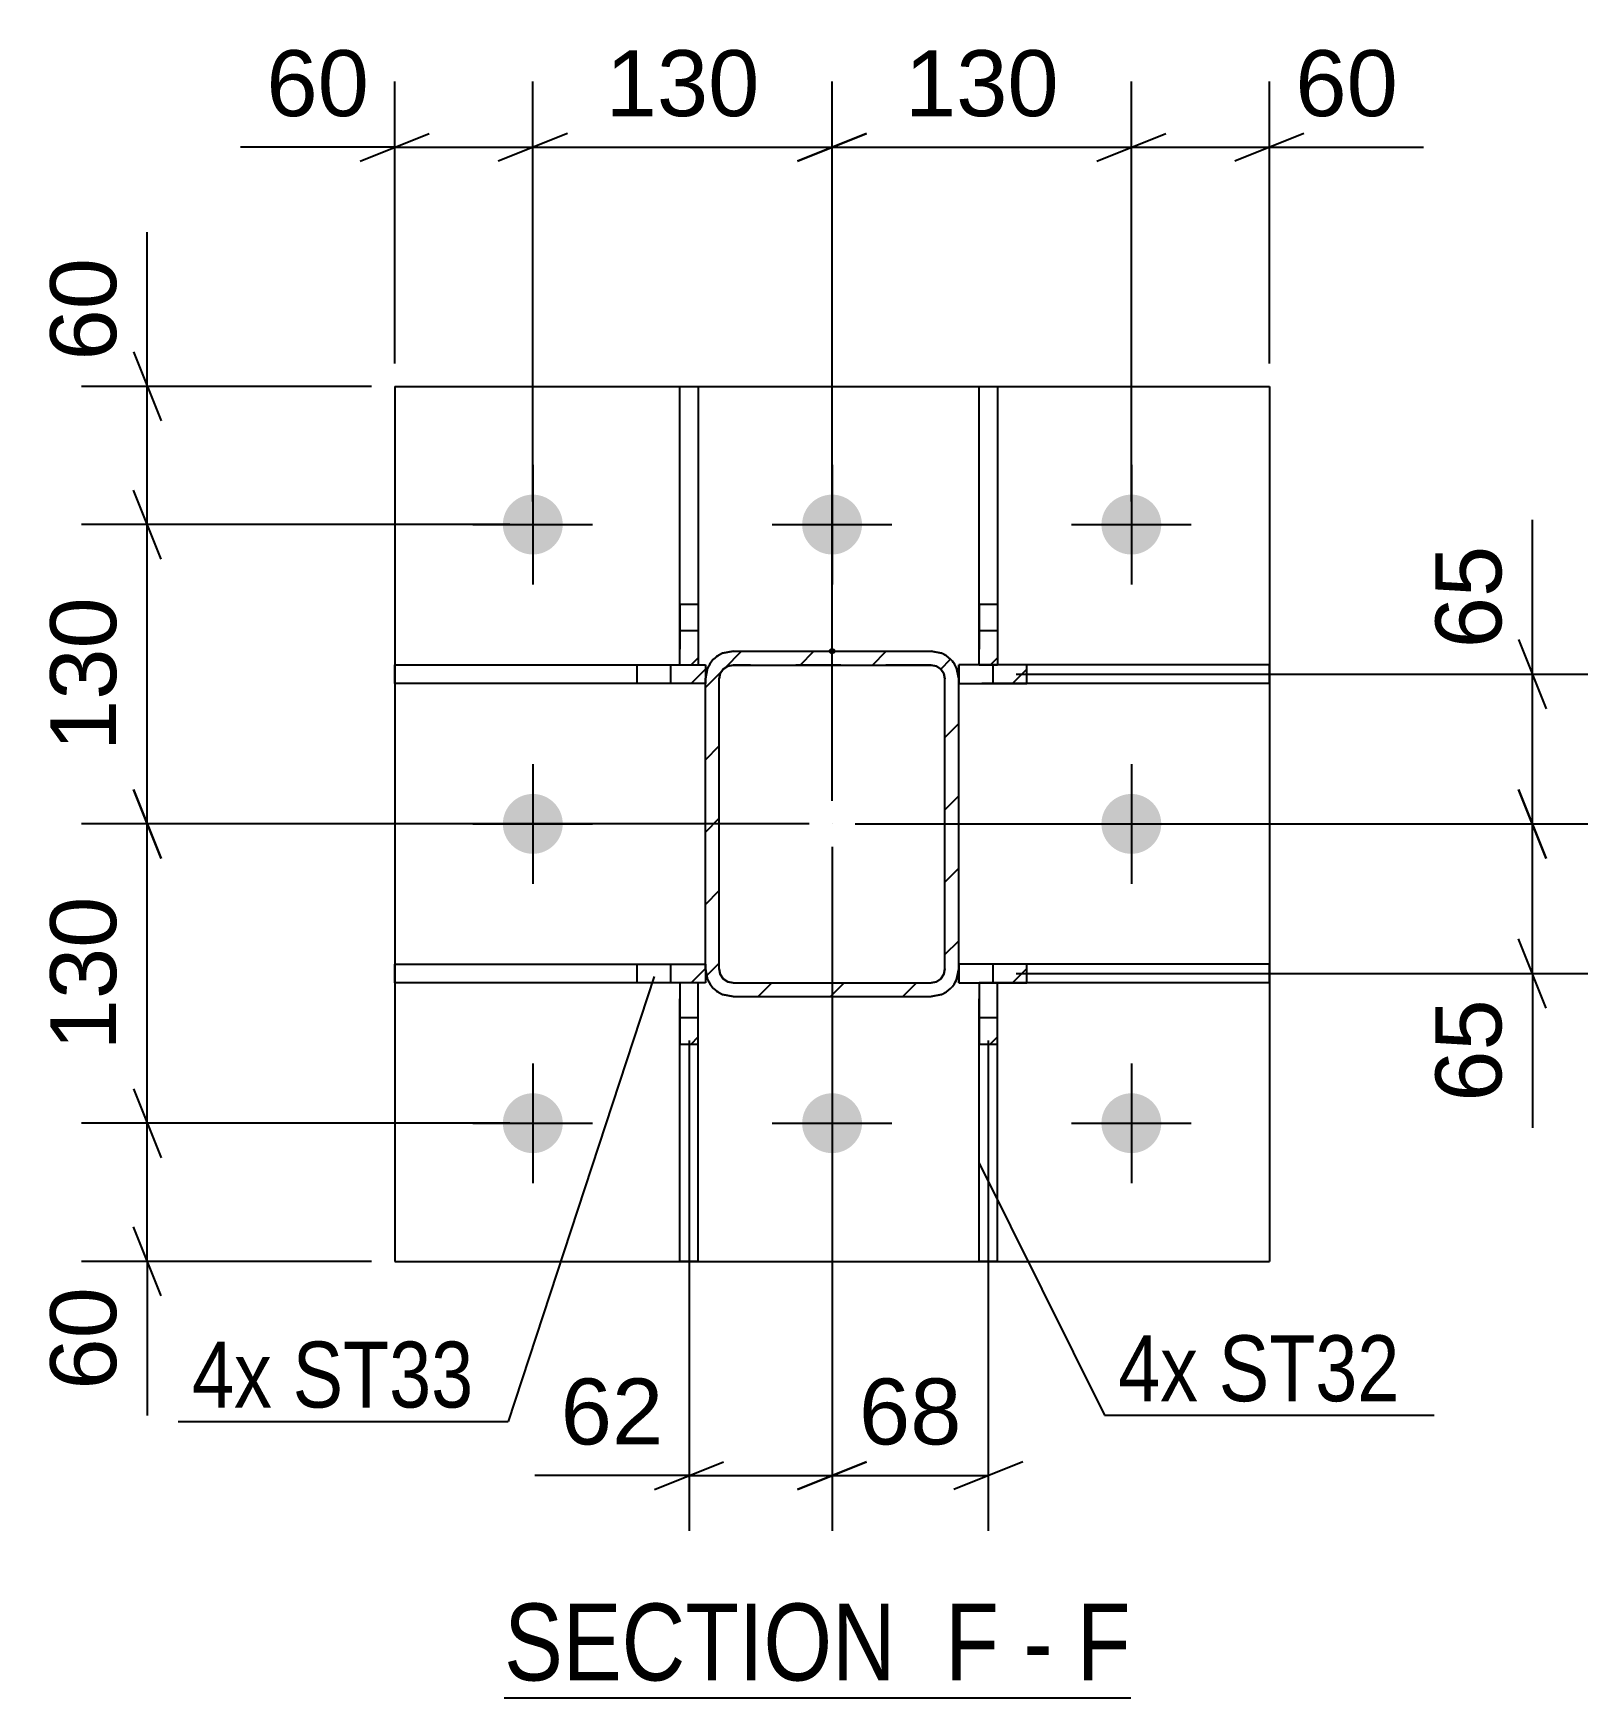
# Model space of a CAD drawing. Header units: millimetres. Extents: x 0 to 1189, y 0 to 841.
# Drawn here: x 1025.8 to 1093.3, y 382.8 to 455.1 of the extents above; entities that cross this region are included whole.
import ezdxf

# ---------------------------------------------------------------- set-up
doc = ezdxf.new("R2010")
doc.units = ezdxf.units.MM
doc.linetypes.add('DXK_LINE_DOT2', pattern=[3.9198, 1.9599, -1.9599])
doc.linetypes.add('DXK_LINE_DOT3', pattern=[5.9187, 2.979, -0.9799, 0.9799, -0.9799])
doc.styles.add('Arial', font='ARIAL.TTF', dxfattribs={"height": 0.2})
doc.styles.add('Arial Narrow', font='ARIALN.TTF', dxfattribs={"height": 0.2})

# ---------------------------------------------------------------- blocks, each defined once
blk = doc.blocks.new('Unknown-203773696-15 - 26441')
at = {"color": 6, "linetype": 'Continuous'}
blk.add_line((1046.266, 382.823), (1073.482, 382.823), dxfattribs=at)
at = {"color": 0, "linetype": 'Continuous'}
for points in [[(1064.374, 383.573), (1064.374, 387.073), (1046.266, 387.073), (1046.266, 383.573)], [(1067.766, 383.573), (1067.766, 387.073), (1065.424, 387.073), (1065.424, 383.573)], [(1070.091, 383.573), (1070.091, 387.073), (1068.816, 387.073), (1068.816, 383.573)], [(1073.482, 383.573), (1073.482, 387.073), (1071.141, 387.073), (1071.141, 383.573)]]:
    blk.add_wipeout(points, dxfattribs=at)
at = {"color": 7, "linetype": 'Continuous', "style": 'Arial Narrow'}
for s, height, p in [('SECTION ', 3.3405, (1046.266, 383.573)), ('F', 3.34, (1065.424, 383.573)), ('F', 3.34, (1071.141, 383.573)), ('-', 3.34, (1068.816, 383.573))]:
    blk.add_text(s, height=height, dxfattribs=at).set_placement(p)
blk = doc.blocks.new('Part-203773696-26558 - 26441')
at = {"linetype": 'Continuous'}
h = blk.add_hatch(dxfattribs=at)
h.set_pattern_fill('', scale=0.7, style=0, pattern_type=0)
h.set_pattern_definition([(45, (1052.05, 414.6782), (-1.5715, 1.5715), [])])
h.paths.add_polyline_path([(1055.011, 414.678), (1052.05, 414.678), (1052.05, 413.878), (1055.011, 413.878)])
at = {"color": 2, "linetype": 'Continuous'}
for p, q in [((1041.512, 413.878), (1041.511, 414.678)), ((1041.511, 414.678), (1052.05, 414.678)), ((1052.05, 414.678), (1055.011, 414.678)), ((1052.05, 413.878), (1052.05, 414.678)), ((1055.011, 414.678), (1055.011, 413.878)), ((1052.05, 413.878), (1041.512, 413.878)), ((1055.011, 413.878), (1052.05, 413.878))]:
    blk.add_line(p, q, dxfattribs=at)
at = {"color": 7, "linetype": 'DXK_LINE_DOT2'}
for p, q in [((1052.05, 414.678), (1055.011, 414.678)), ((1053.511, 413.878), (1053.511, 414.678)), ((1055.011, 414.678), (1055.011, 413.878)), ((1055.011, 413.878), (1052.05, 413.878))]:
    blk.add_line(p, q, dxfattribs=at)
blk = doc.blocks.new('Part-203773696-26495 - 26441')
at = {"linetype": 'Continuous'}
h = blk.add_hatch(dxfattribs=at)
h.set_pattern_fill('', scale=0.7, style=0, pattern_type=0)
h.set_pattern_definition([(45, (1065.6597, 427.924), (-1.57154, 1.57154), [])])
h.paths.add_polyline_path([(1065.92, 427.535), (1065.66, 427.924), (1065.27, 428.184), (1064.811, 428.275), (1056.211, 428.275), (1055.752, 428.184), (1055.363, 427.924), (1055.103, 427.535), (1055.011, 427.075), (1055.011, 414.475), (1055.103, 414.016), (1055.363, 413.627), (1055.752, 413.367), (1056.211, 413.275), (1064.811, 413.275), (1065.27, 413.367), (1065.66, 413.627), (1065.92, 414.016), (1066.011, 414.475), (1066.011, 427.075)])
h.paths.add_polyline_path([(1065.411, 414.475), (1065.365, 414.246), (1065.235, 414.051), (1065.041, 413.921), (1064.811, 413.875), (1056.211, 413.875), (1055.982, 413.921), (1055.787, 414.051), (1055.657, 414.246), (1055.611, 414.475), (1055.611, 427.075), (1055.657, 427.305), (1055.787, 427.5), (1055.982, 427.63), (1056.211, 427.675), (1064.811, 427.675), (1065.041, 427.63), (1065.235, 427.5), (1065.365, 427.305), (1065.411, 427.075)])
blk.add_hatch(color=246, dxfattribs=at).paths.add_polyline_path([(1060.511, 428.175, -1), (1060.511, 428.375, -1)])
at = {"color": 7, "linetype": 'DXK_LINE_DOT2'}
for p, q in [((1055.752, 428.184), (1056.211, 428.275)), ((1056.211, 428.275), (1064.811, 428.275)), ((1064.811, 428.275), (1065.27, 428.184)), ((1055.011, 427.075), (1055.103, 427.535)), ((1055.657, 427.305), (1055.611, 427.075)), ((1055.787, 427.5), (1055.657, 427.305)), ((1055.982, 427.63), (1055.787, 427.5)), ((1056.211, 427.675), (1055.982, 427.63)), ((1064.811, 427.675), (1056.211, 427.675)), ((1065.041, 427.63), (1064.811, 427.675)), ((1065.235, 427.5), (1065.041, 427.63)), ((1065.365, 427.305), (1065.235, 427.5)), ((1065.411, 427.075), (1065.365, 427.305)), ((1065.92, 427.535), (1066.011, 427.075)), ((1055.011, 414.475), (1055.011, 427.075)), ((1055.611, 414.475), (1055.611, 427.075)), ((1065.411, 414.475), (1065.411, 427.075)), ((1066.011, 414.475), (1066.011, 427.075)), ((1055.103, 414.016), (1055.011, 414.475)), ((1055.611, 414.475), (1055.657, 414.246)), ((1055.657, 414.246), (1055.787, 414.051)), ((1065.235, 414.051), (1065.365, 414.246)), ((1065.365, 414.246), (1065.411, 414.475)), ((1066.011, 414.475), (1065.92, 414.016)), ((1055.787, 414.051), (1055.982, 413.921)), ((1055.982, 413.921), (1056.211, 413.875)), ((1056.211, 413.875), (1064.811, 413.875)), ((1064.811, 413.875), (1065.041, 413.921)), ((1065.041, 413.921), (1065.235, 414.051)), ((1056.211, 413.275), (1055.752, 413.367)), ((1056.211, 413.275), (1064.811, 413.275)), ((1065.27, 413.367), (1064.811, 413.275))]:
    blk.add_line(p, q, dxfattribs=at)
at = {"color": 2, "linetype": 'Continuous'}
for p, q in [((1056.211, 428.275), (1055.752, 428.184)), ((1056.211, 428.275), (1064.811, 428.275)), ((1065.27, 428.184), (1064.811, 428.275)), ((1055.103, 427.535), (1055.011, 427.075)), ((1055.611, 427.075), (1055.657, 427.305)), ((1055.657, 427.305), (1055.787, 427.5)), ((1055.787, 427.5), (1055.982, 427.63)), ((1055.982, 427.63), (1056.211, 427.675)), ((1056.211, 427.675), (1064.811, 427.675)), ((1064.811, 427.675), (1065.041, 427.63)), ((1065.041, 427.63), (1065.235, 427.5)), ((1065.235, 427.5), (1065.365, 427.305)), ((1065.365, 427.305), (1065.411, 427.075)), ((1066.011, 427.075), (1065.92, 427.535)), ((1055.011, 414.475), (1055.011, 427.075)), ((1055.611, 414.475), (1055.611, 427.075)), ((1065.411, 414.475), (1065.411, 427.075)), ((1066.011, 414.475), (1066.011, 427.075)), ((1055.011, 414.475), (1055.103, 414.016)), ((1055.657, 414.246), (1055.611, 414.475)), ((1055.787, 414.051), (1055.657, 414.246)), ((1065.365, 414.246), (1065.235, 414.051)), ((1065.411, 414.475), (1065.365, 414.246)), ((1065.92, 414.016), (1066.011, 414.475)), ((1055.982, 413.921), (1055.787, 414.051)), ((1056.211, 413.875), (1055.982, 413.921)), ((1056.211, 413.875), (1064.811, 413.875)), ((1065.041, 413.921), (1064.811, 413.875)), ((1065.235, 414.051), (1065.041, 413.921)), ((1055.752, 413.367), (1056.211, 413.275)), ((1056.211, 413.275), (1064.811, 413.275)), ((1064.811, 413.275), (1065.27, 413.367))]:
    blk.add_line(p, q, dxfattribs=at)
at = {"color": 246, "linetype": 'DXK_LINE_DOT2'}
blk.add_line((1060.511, 428.275), (1060.511, 428.275), dxfattribs=at)
at = {"color": 7, "linetype": 'DXK_LINE_DOT3'}
blk.add_line((1060.511, 420.775), (1060.511, 420.775), dxfattribs=at)
at = {"color": 246, "linetype": 'Continuous'}
blk.add_circle((1060.511, 428.275), 0.1, dxfattribs=at)
at = {"color": 7, "linetype": 'DXK_LINE_DOT2'}
for centre, start, end in [((1056.211, 427.075), 112.49999, 157.49999), ((1064.811, 427.075), 22.49999, 67.49999), ((1056.211, 414.475), 202.49999, 247.49999), ((1064.811, 414.475), 292.49999, 337.49999)]:
    blk.add_arc(centre, 1.2, start, end, dxfattribs=at)
at = {"color": 2, "linetype": 'Continuous'}
for centre, start, end in [((1056.211, 427.075), 112.49999, 157.49999), ((1064.811, 427.075), 22.49999, 67.49999), ((1056.211, 414.475), 202.49999, 247.49999), ((1064.811, 414.475), 292.49999, 337.49999)]:
    blk.add_arc(centre, 1.2, start, end, dxfattribs=at)
blk = doc.blocks.new('Part-203773696-26559 - 26441')
at = {"linetype": 'Continuous'}
h = blk.add_hatch(dxfattribs=at)
h.set_pattern_fill('', scale=0.7, style=0, pattern_type=0)
h.set_pattern_definition([(45, (1052.05, 427.6782), (-1.5715, 1.5715), [])])
h.paths.add_polyline_path([(1055.011, 427.678), (1052.05, 427.678), (1052.05, 426.878), (1055.011, 426.878)])
at = {"color": 2, "linetype": 'Continuous'}
for p, q in [((1041.512, 426.878), (1041.511, 427.678)), ((1041.511, 427.678), (1052.05, 427.678)), ((1052.05, 427.678), (1055.011, 427.678)), ((1052.05, 426.878), (1052.05, 427.678)), ((1055.011, 427.678), (1055.011, 426.878)), ((1052.05, 426.878), (1041.512, 426.878)), ((1055.011, 426.878), (1052.05, 426.878))]:
    blk.add_line(p, q, dxfattribs=at)
at = {"color": 7, "linetype": 'DXK_LINE_DOT2'}
for p, q in [((1052.05, 427.678), (1055.011, 427.678)), ((1053.511, 426.878), (1053.511, 427.678)), ((1055.011, 427.678), (1055.011, 426.878)), ((1055.011, 426.878), (1052.05, 426.878))]:
    blk.add_line(p, q, dxfattribs=at)
blk = doc.blocks.new('Part-203773696-26560 - 26441')
at = {"linetype": 'Continuous'}
h = blk.add_hatch(dxfattribs=at)
h.set_pattern_fill('', scale=0.7, style=0, pattern_type=0)
h.set_pattern_definition([(45, (1066.0119, 414.678), (-1.5715, 1.5715), [])])
h.paths.add_polyline_path([(1068.973, 414.678), (1066.012, 414.678), (1066.012, 413.878), (1068.973, 413.878)])
at = {"color": 7, "linetype": 'DXK_LINE_DOT2'}
for p, q in [((1066.012, 413.878), (1066.012, 414.678)), ((1068.973, 414.678), (1066.012, 414.678)), ((1067.512, 413.878), (1067.512, 414.678)), ((1068.973, 413.878), (1066.012, 413.878))]:
    blk.add_line(p, q, dxfattribs=at)
at = {"color": 2, "linetype": 'Continuous'}
for p, q in [((1068.973, 414.678), (1066.012, 414.678)), ((1066.012, 414.678), (1066.012, 413.878)), ((1079.511, 414.678), (1068.973, 414.678)), ((1068.973, 413.878), (1068.973, 414.678)), ((1079.511, 413.878), (1079.511, 414.678)), ((1066.012, 413.878), (1068.973, 413.878)), ((1079.511, 413.878), (1068.973, 413.878))]:
    blk.add_line(p, q, dxfattribs=at)
blk = doc.blocks.new('Part-203773696-26496 - 26441')
at = {"color": 2, "linetype": 'Continuous'}
for p, q in [((1041.511, 439.775), (1079.511, 439.775)), ((1041.511, 439.775), (1041.511, 401.775)), ((1079.511, 439.775), (1079.511, 401.775)), ((1041.511, 401.775), (1079.511, 401.775))]:
    blk.add_line(p, q, dxfattribs=at)
blk = doc.blocks.new('Part-203773696-26554 - 26441')
at = {"linetype": 'Continuous'}
h = blk.add_hatch(dxfattribs=at)
h.set_pattern_fill('', scale=0.7, style=0, pattern_type=0)
h.set_pattern_definition([(45, (1053.8955, 413.8677), (-1.5715, 1.5715), [])])
h.paths.add_polyline_path([(1054.696, 413.868), (1053.896, 413.868), (1053.896, 411.215), (1054.696, 411.215)])
at = {"color": 7, "linetype": 'DXK_LINE_DOT2'}
for p, q in [((1053.896, 411.215), (1053.896, 413.868)), ((1054.696, 413.868), (1053.896, 413.868)), ((1054.696, 411.215), (1054.696, 413.868)), ((1053.896, 412.368), (1054.696, 412.368))]:
    blk.add_line(p, q, dxfattribs=at)
at = {"color": 2, "linetype": 'Continuous'}
for p, q in [((1054.696, 413.868), (1053.896, 413.868)), ((1053.896, 413.868), (1053.896, 411.215)), ((1054.696, 411.215), (1054.696, 413.868)), ((1053.896, 401.778), (1053.896, 411.215)), ((1053.896, 411.215), (1054.696, 411.215)), ((1054.696, 401.778), (1054.696, 411.215)), ((1053.896, 401.778), (1054.696, 401.778))]:
    blk.add_line(p, q, dxfattribs=at)
blk = doc.blocks.new('Part-203773696-26555 - 26441')
at = {"linetype": 'Continuous'}
h = blk.add_hatch(dxfattribs=at)
h.set_pattern_fill('', scale=0.7, style=0, pattern_type=0)
h.set_pattern_definition([(45, (1066.895, 413.8677), (-1.5715, 1.5715), [])])
h.paths.add_polyline_path([(1067.695, 413.868), (1066.895, 413.868), (1066.895, 411.215), (1067.695, 411.215)])
at = {"color": 7, "linetype": 'DXK_LINE_DOT2'}
for p, q in [((1066.895, 411.215), (1066.895, 413.868)), ((1067.695, 413.868), (1066.895, 413.868)), ((1067.695, 411.215), (1067.695, 413.868)), ((1066.895, 412.368), (1067.695, 412.368))]:
    blk.add_line(p, q, dxfattribs=at)
at = {"color": 2, "linetype": 'Continuous'}
for p, q in [((1067.695, 413.868), (1066.895, 413.868)), ((1066.895, 413.868), (1066.895, 411.215)), ((1067.695, 411.215), (1067.695, 413.868)), ((1066.895, 401.778), (1066.895, 411.215)), ((1066.895, 411.215), (1067.695, 411.215)), ((1067.695, 401.778), (1067.695, 411.215)), ((1066.895, 401.778), (1067.695, 401.778))]:
    blk.add_line(p, q, dxfattribs=at)
blk = doc.blocks.new('Part-203773696-26556 - 26441')
at = {"linetype": 'Continuous'}
h = blk.add_hatch(dxfattribs=at)
h.set_pattern_fill('', scale=0.7, style=0, pattern_type=0)
h.set_pattern_definition([(45, (1053.8962, 430.3248), (-1.5715, 1.5715), [])])
h.paths.add_polyline_path([(1054.696, 430.325), (1053.896, 430.325), (1053.896, 427.668), (1054.696, 427.668)])
at = {"color": 2, "linetype": 'Continuous'}
for p, q in [((1053.896, 430.325), (1053.896, 439.778)), ((1053.896, 439.778), (1054.696, 439.778)), ((1054.696, 439.778), (1054.696, 430.325)), ((1053.896, 427.668), (1053.896, 430.325)), ((1053.896, 430.325), (1054.696, 430.325)), ((1054.696, 430.325), (1054.696, 427.668)), ((1054.696, 427.668), (1053.896, 427.668))]:
    blk.add_line(p, q, dxfattribs=at)
at = {"color": 7, "linetype": 'DXK_LINE_DOT2'}
for p, q in [((1053.896, 430.325), (1053.896, 427.668)), ((1054.696, 430.325), (1054.696, 427.668)), ((1053.896, 429.168), (1054.696, 429.168)), ((1054.696, 427.668), (1053.896, 427.668))]:
    blk.add_line(p, q, dxfattribs=at)
blk = doc.blocks.new('Part-203773696-26557 - 26441')
at = {"linetype": 'Continuous'}
h = blk.add_hatch(dxfattribs=at)
h.set_pattern_fill('', scale=0.7, style=0, pattern_type=0)
h.set_pattern_definition([(45, (1066.8956, 430.3248), (-1.5715, 1.5715), [])])
h.paths.add_polyline_path([(1067.696, 430.325), (1066.896, 430.325), (1066.896, 427.668), (1067.696, 427.668)])
at = {"color": 2, "linetype": 'Continuous'}
for p, q in [((1066.896, 430.325), (1066.895, 439.778)), ((1066.895, 439.778), (1067.695, 439.778)), ((1067.695, 439.778), (1067.696, 430.325)), ((1066.896, 427.668), (1066.896, 430.325)), ((1066.896, 430.325), (1067.696, 430.325)), ((1067.696, 430.325), (1067.696, 427.668)), ((1067.696, 427.668), (1066.896, 427.668))]:
    blk.add_line(p, q, dxfattribs=at)
at = {"color": 7, "linetype": 'DXK_LINE_DOT2'}
for p, q in [((1066.896, 430.325), (1066.896, 427.668)), ((1067.696, 430.325), (1067.696, 427.668)), ((1066.896, 429.168), (1067.696, 429.168)), ((1067.696, 427.668), (1066.896, 427.668))]:
    blk.add_line(p, q, dxfattribs=at)
blk = doc.blocks.new('Part-203773696-26561 - 26441')
at = {"linetype": 'Continuous'}
h = blk.add_hatch(dxfattribs=at)
h.set_pattern_fill('', scale=0.7, style=0, pattern_type=0)
h.set_pattern_definition([(45, (1066.0119, 427.678), (-1.5715, 1.5715), [])])
h.paths.add_polyline_path([(1068.973, 427.678), (1066.012, 427.678), (1066.012, 426.878), (1068.973, 426.878)])
at = {"color": 7, "linetype": 'DXK_LINE_DOT2'}
for p, q in [((1066.012, 426.878), (1066.012, 427.678)), ((1068.973, 427.678), (1066.012, 427.678)), ((1067.512, 426.878), (1067.512, 427.678)), ((1068.973, 426.878), (1066.012, 426.878))]:
    blk.add_line(p, q, dxfattribs=at)
at = {"color": 2, "linetype": 'Continuous'}
for p, q in [((1068.973, 427.678), (1066.012, 427.678)), ((1066.012, 427.678), (1066.012, 426.878)), ((1079.511, 427.678), (1068.973, 427.678)), ((1068.973, 426.878), (1068.973, 427.678)), ((1079.511, 426.878), (1079.511, 427.678)), ((1066.012, 426.878), (1068.973, 426.878)), ((1079.511, 426.878), (1068.973, 426.878))]:
    blk.add_line(p, q, dxfattribs=at)
blk = doc.blocks.new('Bolt-203773696-26614 - 26441')
at = {"linetype": 'Continuous'}
for points in [[(1048.811, 433.775, -1), (1046.211, 433.775, -1)], [(1061.811, 433.775, -1), (1059.211, 433.775, -1)], [(1074.811, 433.775, -1), (1072.211, 433.775, -1)], [(1048.811, 420.775, -1), (1046.211, 420.775, -1)], [(1074.811, 420.775, -1), (1072.211, 420.775, -1)], [(1048.811, 407.775, -1), (1046.211, 407.775, -1)], [(1061.811, 407.775, -1), (1059.211, 407.775, -1)], [(1074.811, 407.775, -1), (1072.211, 407.775, -1)]]:
    blk.add_hatch(color=1, dxfattribs=at).paths.add_polyline_path(points)
at = {"color": 1, "linetype": 'Continuous'}
for p, q in [((1047.511, 436.375), (1047.511, 431.175)), ((1060.511, 436.375), (1060.511, 431.175)), ((1073.511, 436.375), (1073.511, 431.175)), ((1044.911, 433.775), (1050.111, 433.775)), ((1057.911, 433.775), (1063.111, 433.775)), ((1070.911, 433.775), (1076.111, 433.775)), ((1047.511, 423.375), (1047.511, 418.175)), ((1073.511, 423.375), (1073.511, 418.175)), ((1044.911, 420.775), (1050.111, 420.775)), ((1070.911, 420.775), (1076.111, 420.775)), ((1047.511, 410.375), (1047.511, 405.175)), ((1060.511, 410.375), (1060.511, 405.175)), ((1073.511, 410.375), (1073.511, 405.175)), ((1044.911, 407.775), (1050.111, 407.775)), ((1057.911, 407.775), (1063.111, 407.775)), ((1070.911, 407.775), (1076.111, 407.775))]:
    blk.add_line(p, q, dxfattribs=at)
blk = doc.blocks.new('StraightDimension-203773696-27787 - 26441')
at = {"color": 7, "linetype": 'Continuous'}
for p, q in [((1090.336, 422.275), (1091.536, 419.275)), ((1061.511, 420.775), (1093.336, 420.775)), ((1090.936, 414.278), (1090.936, 420.775)), ((1091.536, 412.778), (1090.336, 415.778)), ((1068.512, 414.278), (1093.336, 414.278)), ((1090.936, 414.278), (1090.936, 407.581)), ((1090.936, 414.278), (1090.936, 407.581))]:
    blk.add_line(p, q, dxfattribs=at)
at = {"color": 0}
blk.add_wipeout([(1090.186, 413.753), (1085.986, 413.753), (1085.986, 408.106), (1090.186, 408.106)], dxfattribs=at)
at = {"color": 3, "style": 'Arial'}
blk.add_text('65', height=2.8652, rotation=90.00021, dxfattribs=at).set_placement((1089.586, 408.706))
blk = doc.blocks.new('StraightDimension-203773696-27676 - 26441')
at = {"color": 7, "linetype": 'Continuous'}
for p, q in [((1041.511, 440.775), (1041.511, 453.012)), ((1047.511, 434.775), (1047.511, 453.012)), ((1040.011, 449.562), (1043.011, 450.762)), ((1049.011, 450.762), (1046.011, 449.562)), ((1041.511, 450.162), (1034.814, 450.162)), ((1041.511, 450.162), (1034.814, 450.162)), ((1041.511, 450.162), (1047.511, 450.162))]:
    blk.add_line(p, q, dxfattribs=at)
at = {"color": 0}
blk.add_wipeout([(1040.986, 450.912), (1040.986, 455.112), (1035.339, 455.112), (1035.339, 450.912)], dxfattribs=at)
at = {"color": 3, "style": 'Arial'}
blk.add_text('60', height=2.8652, dxfattribs=at).set_placement((1035.939, 451.512))
blk = doc.blocks.new('StraightDimension-203773696-27812 - 26441')
at = {"color": 7, "linetype": 'Continuous'}
for p, q in [((1060.511, 419.775), (1060.511, 390.073)), ((1067.295, 411.368), (1067.295, 390.073)), ((1059.011, 391.873), (1062.011, 393.073)), ((1068.795, 393.073), (1065.795, 391.873)), ((1060.511, 392.473), (1067.295, 392.473))]:
    blk.add_line(p, q, dxfattribs=at)
at = {"color": 0}
blk.add_wipeout([(1066.727, 393.223), (1066.727, 397.423), (1061.079, 397.423), (1061.079, 393.223)], dxfattribs=at)
at = {"color": 3, "style": 'Arial'}
blk.add_text('68', height=2.8652, dxfattribs=at).set_placement((1061.679, 393.823))
blk = doc.blocks.new('StraightDimension-203773696-27813 - 26441')
at = {"color": 7, "linetype": 'Continuous'}
for p, q in [((1060.511, 419.775), (1060.511, 390.073)), ((1054.296, 411.368), (1054.296, 390.073)), ((1052.796, 391.873), (1055.796, 393.073)), ((1062.011, 393.073), (1059.011, 391.873)), ((1054.296, 392.473), (1047.598, 392.473)), ((1054.296, 392.473), (1047.598, 392.473)), ((1054.296, 392.473), (1060.511, 392.473))]:
    blk.add_line(p, q, dxfattribs=at)
at = {"color": 0}
blk.add_wipeout([(1053.771, 393.223), (1053.771, 397.423), (1048.123, 397.423), (1048.123, 393.223)], dxfattribs=at)
at = {"color": 3, "style": 'Arial'}
blk.add_text('62', height=2.8652, dxfattribs=at).set_placement((1048.723, 393.823))
blk = doc.blocks.new('StraightDimension-203773696-27673 - 26441')
at = {"color": 7, "linetype": 'Continuous'}
for p, q in [((1073.511, 434.775), (1073.511, 453.012)), ((1079.511, 440.775), (1079.511, 453.012)), ((1072.011, 449.562), (1075.011, 450.762)), ((1081.011, 450.762), (1078.011, 449.562)), ((1073.511, 450.162), (1079.511, 450.162)), ((1079.511, 450.162), (1086.208, 450.162)), ((1079.511, 450.162), (1086.208, 450.162))]:
    blk.add_line(p, q, dxfattribs=at)
at = {"color": 0}
blk.add_wipeout([(1085.683, 450.912), (1085.683, 455.112), (1080.036, 455.112), (1080.036, 450.912)], dxfattribs=at)
at = {"color": 3, "style": 'Arial'}
blk.add_text('60', height=2.8652, dxfattribs=at).set_placement((1080.636, 451.512))
blk = doc.blocks.new('StraightDimension-203773696-27674 - 26441')
at = {"color": 7, "linetype": 'Continuous'}
for p, q in [((1060.511, 421.775), (1060.511, 453.012)), ((1073.511, 434.775), (1073.511, 453.012)), ((1062.011, 450.762), (1059.011, 449.562)), ((1072.011, 449.562), (1075.011, 450.762)), ((1060.511, 450.162), (1073.511, 450.162))]:
    blk.add_line(p, q, dxfattribs=at)
at = {"color": 0}
blk.add_wipeout([(1070.947, 450.912), (1070.947, 455.112), (1063.076, 455.112), (1063.076, 450.912)], dxfattribs=at)
at = {"color": 3, "style": 'Arial'}
blk.add_text('130', height=2.8652, dxfattribs=at).set_placement((1063.676, 451.512))
blk = doc.blocks.new('StraightDimension-203773696-27675 - 26441')
at = {"color": 7, "linetype": 'Continuous'}
for p, q in [((1047.511, 434.775), (1047.511, 453.012)), ((1060.511, 421.775), (1060.511, 453.012)), ((1049.011, 450.762), (1046.011, 449.562)), ((1059.011, 449.562), (1062.011, 450.762)), ((1047.511, 450.162), (1060.511, 450.162))]:
    blk.add_line(p, q, dxfattribs=at)
at = {"color": 0}
blk.add_wipeout([(1057.947, 450.912), (1057.947, 455.112), (1050.076, 455.112), (1050.076, 450.912)], dxfattribs=at)
at = {"color": 3, "style": 'Arial'}
blk.add_text('130', height=2.8652, dxfattribs=at).set_placement((1050.676, 451.512))
blk = doc.blocks.new('StraightDimension-203773696-27726 - 26441')
at = {"color": 7, "linetype": 'Continuous'}
for p, q in [((1030.762, 439.775), (1030.762, 446.473)), ((1030.762, 439.775), (1030.762, 446.473)), ((1030.162, 441.275), (1031.362, 438.275)), ((1040.511, 439.775), (1027.912, 439.775)), ((1030.762, 433.775), (1030.762, 439.775)), ((1031.362, 432.275), (1030.162, 435.275)), ((1046.511, 433.775), (1027.912, 433.775))]:
    blk.add_line(p, q, dxfattribs=at)
at = {"color": 0}
blk.add_wipeout([(1030.012, 445.948), (1025.812, 445.948), (1025.812, 440.3), (1030.012, 440.3)], dxfattribs=at)
at = {"color": 3, "style": 'Arial'}
blk.add_text('60', height=2.8652, rotation=90.00021, dxfattribs=at).set_placement((1029.412, 440.9))
blk = doc.blocks.new('StraightDimension-203773696-27727 - 26441')
at = {"color": 7, "linetype": 'Continuous'}
for p, q in [((1031.362, 432.275), (1030.162, 435.275)), ((1046.511, 433.775), (1027.912, 433.775)), ((1030.762, 420.775), (1030.762, 433.775)), ((1030.162, 422.275), (1031.362, 419.275)), ((1059.511, 420.775), (1027.912, 420.775))]:
    blk.add_line(p, q, dxfattribs=at)
at = {"color": 0}
blk.add_wipeout([(1030.012, 431.211), (1025.812, 431.211), (1025.812, 423.34), (1030.012, 423.34)], dxfattribs=at)
at = {"color": 3, "style": 'Arial'}
blk.add_text('130', height=2.8652, rotation=90.00021, dxfattribs=at).set_placement((1029.412, 423.94))
blk = doc.blocks.new('StraightDimension-203773696-27728 - 26441')
at = {"color": 7, "linetype": 'Continuous'}
for p, q in [((1031.362, 419.275), (1030.162, 422.275)), ((1059.511, 420.775), (1027.912, 420.775)), ((1030.762, 407.775), (1030.762, 420.775)), ((1030.162, 409.275), (1031.362, 406.275)), ((1046.511, 407.775), (1027.912, 407.775))]:
    blk.add_line(p, q, dxfattribs=at)
at = {"color": 0}
blk.add_wipeout([(1030.012, 418.211), (1025.812, 418.211), (1025.812, 410.34), (1030.012, 410.34)], dxfattribs=at)
at = {"color": 3, "style": 'Arial'}
blk.add_text('130', height=2.8652, rotation=90.00021, dxfattribs=at).set_placement((1029.412, 410.94))
blk = doc.blocks.new('StraightDimension-203773696-27729 - 26441')
at = {"color": 7, "linetype": 'Continuous'}
for p, q in [((1030.162, 409.275), (1031.362, 406.275)), ((1046.511, 407.775), (1027.912, 407.775)), ((1030.762, 401.775), (1030.762, 407.775)), ((1031.362, 400.275), (1030.162, 403.275)), ((1040.511, 401.775), (1027.912, 401.775)), ((1030.762, 401.775), (1030.762, 395.078)), ((1030.762, 401.775), (1030.762, 395.078))]:
    blk.add_line(p, q, dxfattribs=at)
at = {"color": 0}
blk.add_wipeout([(1030.012, 401.25), (1025.812, 401.25), (1025.812, 395.603), (1030.012, 395.603)], dxfattribs=at)
at = {"color": 3, "style": 'Arial'}
blk.add_text('60', height=2.8652, rotation=90.00021, dxfattribs=at).set_placement((1029.412, 396.203))
blk = doc.blocks.new('StraightDimension-203773696-27786 - 26441')
at = {"color": 7, "linetype": 'Continuous'}
for p, q in [((1090.936, 427.278), (1090.936, 433.975)), ((1090.936, 427.278), (1090.936, 433.975)), ((1090.336, 428.778), (1091.536, 425.778)), ((1068.512, 427.278), (1093.336, 427.278)), ((1090.936, 420.775), (1090.936, 427.278)), ((1091.536, 419.275), (1090.336, 422.275)), ((1061.511, 420.775), (1093.336, 420.775))]:
    blk.add_line(p, q, dxfattribs=at)
at = {"color": 0}
blk.add_wipeout([(1090.186, 433.45), (1085.986, 433.45), (1085.986, 427.803), (1090.186, 427.803)], dxfattribs=at)
at = {"color": 3, "style": 'Arial'}
blk.add_text('65', height=2.8652, rotation=90.00021, dxfattribs=at).set_placement((1089.586, 428.403))
blk = doc.blocks.new('MarkSet-203773696-27642 - 26441')
at = {"color": 30, "linetype": 'Continuous'}
for p in [(1052.789, 414.146), (1032.109, 394.826)]:
    blk.add_line(p, (1046.435, 394.826), dxfattribs=at)
at = {"color": 0}
for points in [[(1036.181, 395.426), (1036.181, 398.426), (1032.709, 398.426), (1032.709, 395.426)], [(1044.935, 395.426), (1044.935, 398.426), (1037.081, 398.426), (1037.081, 395.426)]]:
    blk.add_wipeout(points, dxfattribs=at)
for points in [[(1036.181, 395.426), (1036.181, 398.426), (1032.709, 398.426), (1032.709, 395.426)], [(1044.935, 395.426), (1044.935, 398.426), (1037.081, 398.426), (1037.081, 395.426)]]:
    blk.add_wipeout(points, dxfattribs=at)
at = {"color": 3, "style": 'Arial Narrow'}
for s, p in [('ST33', (1037.081, 395.426)), ('4x', (1032.709, 395.426))]:
    blk.add_text(s, height=2.8633, dxfattribs=at).set_placement(p)
blk = doc.blocks.new('MarkSet-203773696-27650 - 26441')
at = {"color": 30, "linetype": 'Continuous'}
for p, q in [((1066.895, 406.035), (1072.339, 395.099)), ((1072.339, 395.099), (1086.665, 395.099))]:
    blk.add_line(p, q, dxfattribs=at)
at = {"color": 0}
for points in [[(1076.411, 395.699), (1076.411, 398.699), (1072.939, 398.699), (1072.939, 395.699)], [(1085.165, 395.699), (1085.165, 398.699), (1077.311, 398.699), (1077.311, 395.699)]]:
    blk.add_wipeout(points, dxfattribs=at)
for points in [[(1076.411, 395.699), (1076.411, 398.699), (1072.939, 398.699), (1072.939, 395.699)], [(1085.165, 395.699), (1085.165, 398.699), (1077.311, 398.699), (1077.311, 395.699)]]:
    blk.add_wipeout(points, dxfattribs=at)
at = {"color": 3, "style": 'Arial Narrow'}
for s, p in [('4x', (1072.939, 395.699)), ('ST32', (1077.311, 395.699))]:
    blk.add_text(s, height=2.8633, dxfattribs=at).set_placement(p)

msp = doc.modelspace()

# ---------------------------------------------------------------- block references
for name in ['Part-203773696-26496 - 26441', 'Part-203773696-26556 - 26441', 'Part-203773696-26557 - 26441', 'Bolt-203773696-26614 - 26441', 'Part-203773696-26495 - 26441', 'Part-203773696-26559 - 26441', 'Part-203773696-26561 - 26441', 'Part-203773696-26558 - 26441', 'Part-203773696-26560 - 26441', 'Part-203773696-26554 - 26441', 'Part-203773696-26555 - 26441', 'Unknown-203773696-15 - 26441']:
    msp.add_blockref(name, (0, 0))

# ---------------------------------------------------------------- next in the draw order: block references
for name in ['StraightDimension-203773696-27676 - 26441', 'StraightDimension-203773696-27673 - 26441', 'StraightDimension-203773696-27787 - 26441']:
    msp.add_blockref(name, (0, 0))

# ---------------------------------------------------------------- next in the draw order: block references
for name in ['StraightDimension-203773696-27674 - 26441', 'StraightDimension-203773696-27812 - 26441']:
    msp.add_blockref(name, (0, 0))

# ---------------------------------------------------------------- next in the draw order: block references
for name in ['StraightDimension-203773696-27675 - 26441', 'StraightDimension-203773696-27813 - 26441', 'MarkSet-203773696-27650 - 26441']:
    msp.add_blockref(name, (0, 0))

# ---------------------------------------------------------------- next in the draw order: block references
for name in ['StraightDimension-203773696-27726 - 26441', 'StraightDimension-203773696-27786 - 26441']:
    msp.add_blockref(name, (0, 0))

# ---------------------------------------------------------------- next in the draw order: block references
msp.add_blockref('StraightDimension-203773696-27727 - 26441', (0, 0))

# ---------------------------------------------------------------- next in the draw order: block references
msp.add_blockref('StraightDimension-203773696-27728 - 26441', (0, 0))

# ---------------------------------------------------------------- next in the draw order: block references
msp.add_blockref('StraightDimension-203773696-27729 - 26441', (0, 0))

# ---------------------------------------------------------------- next in the draw order: block references
msp.add_blockref('MarkSet-203773696-27642 - 26441', (0, 0))

doc.saveas('drawing.dxf')
